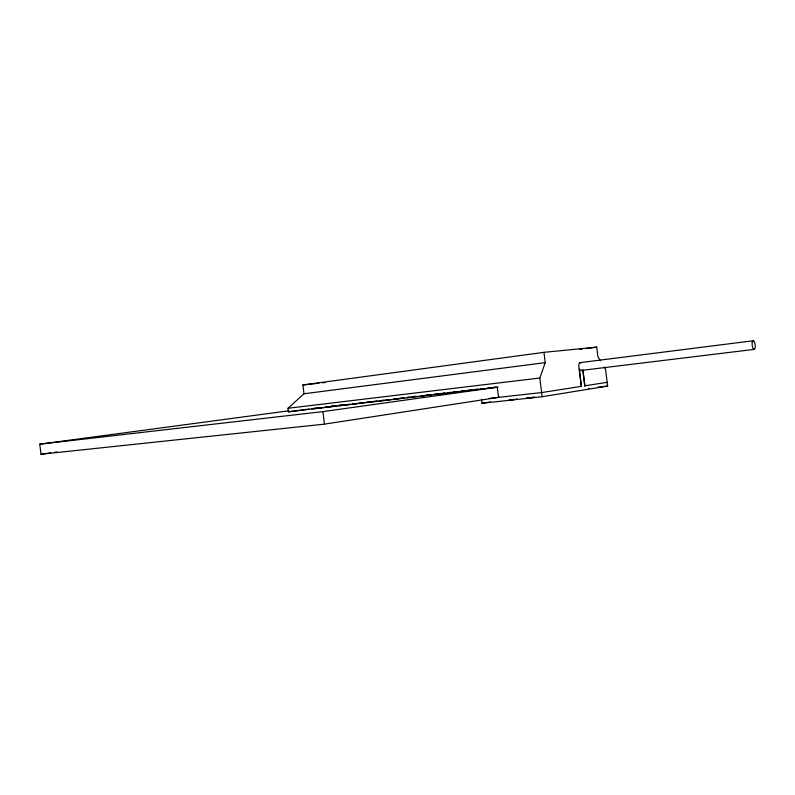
<?xml version="1.0" encoding="UTF-8"?>
<svg xmlns="http://www.w3.org/2000/svg" width="795" height="795" viewBox="0 0 795 795"><rect width="100%" height="100%" fill="white"/><g stroke="black" fill="none" stroke-linecap="round" stroke-linejoin="round"><path stroke-width="1.19" d="M481.482 399.259L481.979 403.274L542.15 396.725L539.825 378.013L545.221 362.639L543.949 352.344L302.885 384.959L303.988 393.764L288.009 408.272L288.456 411.8L497.302 387.235L498.564 397.361M509.048 400.094L513.838 399.438M542.15 396.725L607.648 386.082L605.552 369.138L604.28 367.052M584.573 385.853L607.181 382.316M488.786 398.454L542.14 392.491M481.979 403.274L490.435 401.932M541.634 392.571L581.473 386.34L579.326 369.109L579.714 369.466A3.935 1.848 82.9 0 0 581.622 370.251M516.064 399.319L517.078 399.12L516.412 399.16M288.913 410.806L39.75 444.166L41.012 454.233L324.469 424.132L499.33 397.242M41.012 454.233L50.82 452.832M54.507 452.305L56.952 451.958M39.75 444.166L322.909 411.611L498.067 387.125M528.546 397.878L526.489 398.216L529.53 397.927M426.647 395.145L430.314 394.638M328.921 406.682L325.304 407.169L336.295 405.877M331.336 406.354L334.953 405.867M338.571 405.38L340.985 405.053M399.805 398.394L403.403 397.897M407.01 397.401L409.405 397.073M413.012 396.586L415.417 396.258M579.515 349.452L581.98 349.124M585.667 348.627L596.727 347.137L597.9 356.647L600.454 360.811M288.456 411.8L309.255 408.998M311.7 408.67L315.367 408.173M317.811 407.845L320.266 407.517M321.955 407.507L313.439 408.66L323.287 407.497M325.602 407.02L328.027 406.682M331.674 406.195L334.109 405.867M515.259 399.428L509.168 400.123M588.588 388.477L589.502 388.358M303.988 393.764L545.221 362.639M579.595 362.699L753.153 340.767M530.603 397.808L534.707 397.212L530.593 397.619M580.559 370.52L754.216 349.383M288.009 408.272L539.825 378.013M338.74 405.589L349.73 404.287M352.175 404.009L357.054 403.433M359.499 403.144L363.166 402.707M365.611 402.419L370.49 401.843M372.934 401.555L376.601 401.127M379.046 400.839L383.925 400.263M386.37 399.974L390.037 399.547M393.694 399.11L397.361 398.683M426.627 395.244L431.496 394.668M433.921 394.38L437.578 393.952M440.003 393.664L444.872 393.088M447.307 392.8L450.954 392.372M453.389 392.084L458.258 391.518M460.693 391.229L464.34 390.802M466.774 390.514L471.634 389.938M474.068 389.649L477.716 389.222M480.15 388.934L483.797 388.507M487.454 388.069L489.889 387.791M493.536 387.354L495.971 387.066M325.751 407.209L336.822 405.907M339.286 405.619L350.356 404.307M352.821 404.019L363.901 402.717M366.356 402.429L377.436 401.117M379.891 400.829L390.971 399.527M393.436 399.239L404.506 397.937M406.97 397.639L418.041 396.337M420.505 396.049L431.576 394.747M434.04 394.459L445.111 393.147M447.575 392.859L458.655 391.557M461.11 391.269L472.19 389.957M474.645 389.669L478.342 389.232M480.806 388.944L483.261 388.656M597.979 387.155L607.648 386.082M302.885 384.959L318.904 383.23M322.591 382.832L325.056 382.564M543.949 352.344L596.727 347.137M322.909 411.611L324.469 424.132M583.003 370.311L584.921 385.794M582.755 369.904L584.732 385.823M581.284 386.37L578.76 365.988A3.935 1.848 82.9 0 1 581.046 362.927M424.202 395.483L421.757 395.811L424.192 395.532M752.249 342.178A4.343 1.501 83 0 0 753.809 349.293A4.343 1.501 83 0 0 754.972 343.768A4.343 1.501 83 0 0 752.249 342.178"/></g></svg>
